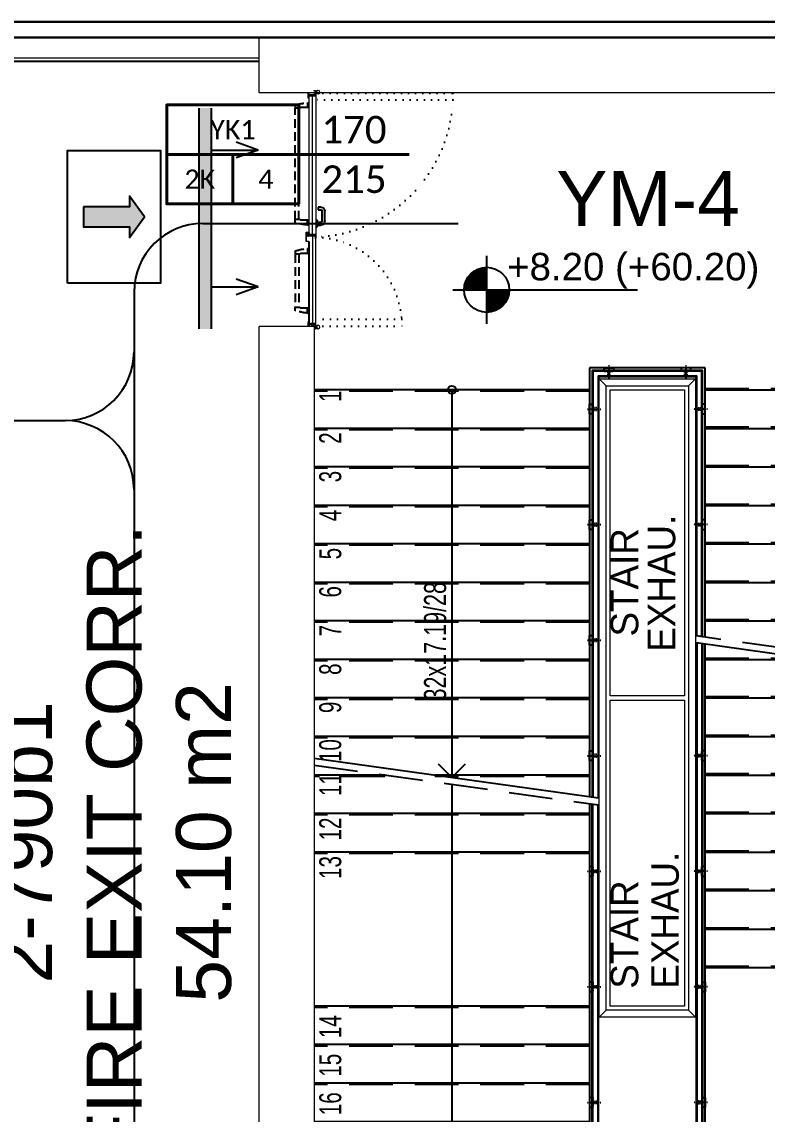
# Model space of a CAD drawing. Header units: metres. Extents: x -9891 to 773, y -8413 to 232.
# Drawn here: x -3641 to -3099, y -1501 to -707 of the extents above; entities that cross this region are included whole.
import ezdxf
from ezdxf.enums import TextEntityAlignment as Align

# ---------------------------------------------------------------- set-up
doc = ezdxf.new("R2010")
doc.units = ezdxf.units.M
doc.header["$LTSCALE"] = 0.01
doc.header["$MEASUREMENT"] = 0
for name, pattern in [('DASHDOT', [1, 0.5, -0.25, 0, -0.25]), ('DOT', [6.35, 0, -6.35]), ('HIDDEN', [9.525, 6.35, -3.175])]:
    doc.linetypes.add(name, pattern=pattern)
doc.layers.get('0').update_dxf_attribs({"color": 30, "lineweight": 0})
for name, color, linetype in [('6', 242, 'Continuous'), ('AG-DOOR', 2, 'Continuous'), ('AG-DOOR-OPENING', 9, 'HIDDEN'), ('AG-HATCH', 9, 'Continuous'), ('AG-Hidden', 9, 'HIDDEN'), ('AG-PLASTER', 73, 'Continuous'), ('AG-STAIR', 3, 'Continuous'), ('AG-TEXT', 7, 'Continuous'), ('AR-HANDRAIL', 20, 'Continuous'), ('AR-REV06', 252, 'Continuous'), ('V-2_Column', 160, 'Continuous'), ('V_KOT', 2, 'Continuous')]:
    doc.layers.add(name, color=color, linetype=linetype)
for name, color, linetype, lineweight in [('AG-DOOR-NOTATION-FIRE', 1, 'Continuous', 40), ('AG-Door_Aluminum', 60, 'Continuous', 13), ('AG-Insulation_Heat_Rockwool', 95, 'BATTING', 13), ('AG-Wall', 4, 'Continuous', 20), ('AI-040', 2, 'Continuous', 20), ('AI-040 @ 250', 2, 'Continuous', 20), ('Cephe Duvarı', 3, 'Continuous', 30), ('PERDE DUVAR', 5, 'Continuous', 40), ('shaft', 3, 'Continuous', 20), ('sıva', 160, 'Continuous', 9)]:
    doc.layers.add(name, color=color, linetype=linetype, lineweight=lineweight)
doc.styles.add('$0$IIS IKEA SANS', font='')
doc.styles.add('ALANLAR_B8$0$ALANLAR_B8$0$VIVA_100', font='arial.ttf', dxfattribs={"height": 25})
doc.styles.add('ARIAL', font='arial.ttf', dxfattribs={"width": 0.9})
doc.styles.add('CALIBRI LIGHT', font='calibril.ttf')
doc.styles.get('$0$IIS IKEA SANS').set_extended_font_data('IKEA Sans')
doc.linetypes.add('BATTING', pattern='A,0.00254,-2.54,[134,ltypeshp.shx,S=2.54,R=0,X=-2.54,Y=0],-5.08,[134,ltypeshp.shx,S=2.54,R=180,X=2.54,Y=0],-2.54', length=10.16254)

# ---------------------------------------------------------------- blocks, each defined once
blk = doc.blocks.new('A$C4FB81733')
at = {"layer": 'PERDE DUVAR', "lineweight": -2}
blk.add_line((8700, 5140), (8700, 5540), dxfattribs=at)
for points in [[(8700, 5140), (0, 5140), (0, 5540), (8700, 5540)], [(10400, 5540), (10800, 5540), (10800, -100), (0, -100), (0, 300), (10400, 300), (10400, 5540)]]:
    blk.add_lwpolyline(points, dxfattribs=at)
blk = doc.blocks.new('*U175')
for p, q in [((0, -493), (0, 493)), ((-493, 0), (2191, 0))]:
    blk.add_line(p, q)
at = {"const_width": 328}
for points in [[(0, 164, 0.414214), (-164, 0, 0.414214)], [(0, -164, 0.414214), (164, 0, 0.414214)]]:
    blk.add_lwpolyline(points, format="xyb", dxfattribs=at)
blk.add_circle((0, 0), 328)
at = {"style": 'ALANLAR_B8$0$ALANLAR_B8$0$VIVA_100'}
for tag, p in [('%%P0.00', (1897, 137)), ('-0.07', (1834, -502))]:
    blk.add_attdef(tag, text='', height=400, dxfattribs=at).set_placement(p, align=Align.RIGHT)
blk = doc.blocks.new('*U8')
at = {"style": 'ARIAL'}
for tag, p in [('NO', (1.676, 0.8)), ('MAHAL', (1.676, -1.8)), ('ALAN', (1.676, -4.4))]:
    blk.add_attdef(tag, text='', height=1.6, dxfattribs=at).set_placement(p, align=Align.MIDDLE_CENTER)
blk = doc.blocks.new('*U188')
blk.add_lwpolyline([(1000, -450), (2200, -450), (2200, 450), (1000, 450)], close=True)
for points in [[(2200, 0), (0, 0)], [(1600, -450), (1600, 0)]]:
    blk.add_lwpolyline(points)
at = {"style": 'CALIBRI LIGHT'}
for tag, height, p in [('GENİŞLİK', 250, (500, 225)), ('KAPIKODU', 175, (1600, 225)), ('YÜKSEKLİK', 250, (500, -225)), ('KATTAKI.SAYISI', 175, (1300, -225)), ('BULUNDUGU.KAT', 175, (1900, -225))]:
    blk.add_attdef(tag, text='', height=height, dxfattribs=at).set_placement(p, align=Align.MIDDLE_CENTER)
blk = doc.blocks.new('exhaust')
at = {"color": 8, "ltscale": 0.3}
blk.add_lwpolyline([(0, 700), (4640, 700), (4640, 0), (0, 0)], close=True, dxfattribs=at)
for points in [[(50, 650), (0, 700)], [(4590, 650), (4640, 700)], [(50, 50), (0, 0)], [(4640, 0), (4590, 50)]]:
    blk.add_lwpolyline(points, dxfattribs=at)
at = {"color": 122, "ltscale": 0.3}
blk.add_lwpolyline([(50, 650), (4590, 650), (4590, 50), (50, 50)], close=True, dxfattribs=at)
for points in [[(2305, 80), (80, 80), (80, 620), (2305, 620), (2305, 80)], [(2335, 620), (4560, 620), (4560, 80), (2335, 80), (2335, 620)]]:
    blk.add_lwpolyline(points, dxfattribs=at)
blk = doc.blocks.new('KAPIYON')
at = {"layer": '6'}
blk.add_hatch(color=2, dxfattribs=at).paths.add_polyline_path([(1584376.13, 117133.58), (1584364.18, 117133.58), (1584364.18, 117115.13), (1584364.18, 117105.65), (1584357.61, 117105.65), (1584370.16, 117096.63), (1584382.7, 117105.65), (1584376.13, 117105.65), (1584376.13, 117115.13)])
at = {"layer": '6', "color": 4}
blk.add_lwpolyline([(1584330, 117143.19), (1584410.32, 117143.19), (1584410.32, 117087.02), (1584330, 117087.02), (1584330, 117143.19)], dxfattribs=at)
at = {"layer": '6', "color": 2}
blk.add_lwpolyline([(1584376.13, 117133.58), (1584364.18, 117133.58), (1584364.18, 117115.13), (1584364.18, 117105.65), (1584357.61, 117105.65), (1584370.16, 117096.63), (1584382.7, 117105.65), (1584376.13, 117105.65), (1584376.13, 117115.13)], close=True, dxfattribs=at)
blk = doc.blocks.new('A$C07630900')
at = {"layer": '6', "xscale": 0.5, "yscale": 0.5, "zscale": 0.5, "rotation": 270}
blk.add_blockref('KAPIYON', (-58543.51, 792191.76), dxfattribs=at)
blk = doc.blocks.new('A$C2DA34C5B')
at = {"layer": 'AR-REV06', "xscale": 24, "yscale": 24, "zscale": 24}
blk.add_blockref('A$C07630900', (315.3, -160.4), dxfattribs=at)
blk = doc.blocks.new('I')
at = {"layer": '6', "linetype": 'Continuous'}
blk.add_hatch(color=4, dxfattribs=at).paths.add_polyline_path([(208591, 128493), (208591, 128667), (205379, 128667), (205379, 128493)])
at = {"layer": '6', "color": 4}
for p, q in [((208591, 128667), (205379, 128667)), ((205379, 128493), (208591, 128493))]:
    blk.add_line(p, q, dxfattribs=at)
at = {"layer": '6'}
for p, q in [((205991, 128493), (205991, 127812)), ((207979, 128493), (207979, 127812)), ((205991, 127812), (205877, 128131)), ((205991, 127812), (206104, 128131)), ((207979, 127812), (207866, 128131)), ((207979, 127812), (208093, 128131))]:
    blk.add_line(p, q, dxfattribs=at)
blk = doc.blocks.new('A$C797D3CE4')
at = {"layer": '6', "xscale": -0.4999999999999912, "yscale": 0.4999999999999912, "zscale": 0.4999999999999912, "rotation": 180}
blk.add_blockref('I', (-103492.2, 64333.6), dxfattribs=at)
at = {"layer": '6', "ltscale": 250, "rotation": 270}
blk.add_blockref('A$C2DA34C5B', (-11.9, 33.2), dxfattribs=at)
blk = doc.blocks.new('A$C6B6314DF')
at = {"layer": '6'}
for p, q in [((-37.11, -9.35, -0.02), (-35.2549, -9.35, -0.02)), ((-37.61, -9.85), (-37.61, -21.4214)), ((-46.5466, -10.7837, -0.02), (-38.11, -10.7837, -0.02))]:
    blk.add_line(p, q, dxfattribs=at)
for centre, start, end in [((-37.11, -9.85), 90, 180), ((-38.11, -10.2837, -0.02), 270, 0), ((-38.11, -11.2837, -0.02), 0, 90)]:
    blk.add_arc(centre, 0.5, start, end, dxfattribs=at)
at = {"layer": '6', "xscale": 0.0009999999999854, "yscale": 0.0009999999999854, "zscale": 0.0009999999999854, "rotation": 270}
blk.add_blockref('A$C797D3CE4', (-37.1362, -9.3144), dxfattribs=at)
blk = doc.blocks.new('KKK1')
at = {"layer": 'AR-HANDRAIL', "linetype": 'DASHDOT', "ltscale": 5}
blk.add_lwpolyline([(-140, 18), (-140, -82)], dxfattribs=at)
at = {"layer": 'AR-HANDRAIL', "color": 152, "ltscale": 2.5}
blk.add_lwpolyline([(-175, -20), (-175, 0), (-105, 0), (-105, -20)], dxfattribs=at)
at = {"layer": 'AR-HANDRAIL', "color": 9, "linetype": 'HIDDEN', "ltscale": 10}
blk.add_lwpolyline([(-175, -20), (-175, -25), (-105, -25), (-105, -20)], dxfattribs=at)
blk.add_lwpolyline([(-148, -25), (-148, -60), (-132, -60), (-132, -25)], close=True, dxfattribs=at)
blk = doc.blocks.new('A$C5B0D7380')
at = {"layer": 'AG-Hidden', "ltscale": 500}
for p, q in [((365.26, 425.24), (165.26, 425.24)), ((449.26, 427.24), (649.26, 427.24)), ((365.26, 397.24), (165.26, 397.24)), ((449.26, 399.24), (649.26, 399.24)), ((365.26, 369.24), (165.26, 369.24)), ((449.26, 371.24), (649.26, 371.24)), ((449.26, 343.24), (649.26, 343.24)), ((365.26, 341.24), (165.26, 341.24)), ((365.26, 313.24), (165.26, 313.24)), ((449.26, 315.24), (649.26, 315.24)), ((449.26, 287.24), (649.26, 287.24)), ((365.26, 285.24), (165.26, 285.24)), ((365.26, 257.24), (165.26, 257.24)), ((449.26, 259.24), (649.26, 259.24)), ((649.26, 218.4), (442.76, 247.31)), ((449.26, 231.24), (528.6, 231.24)), ((564.66, 231.24), (649.26, 231.24)), ((365.26, 229.24), (165.26, 229.24)), ((365.26, 201.24), (165.26, 201.24)), ((449.26, 203.24), (649.26, 203.24)), ((449.26, 175.24), (649.26, 175.24)), ((365.26, 173.24), (165.26, 173.24)), ((165.26, 153.45), (371.76, 124.54)), ((216.73, 145.24), (165.26, 145.24)), ((365.26, 145.24), (252.8, 145.24)), ((449.26, 147.24), (649.26, 147.24)), ((449.26, 119.24), (649.26, 119.24)), ((365.26, 117.24), (165.26, 117.24)), ((365.26, 89.24), (165.26, 89.24)), ((449.26, 91.24), (649.26, 91.24)), ((449.26, 63.24), (649.26, 63.24)), ((449.26, 35.24), (649.26, 35.24)), ((449.26, 7.24), (649.26, 7.24)), ((365.26, -22.76), (165.26, -22.76)), ((365.26, -50.76), (165.26, -50.76)), ((365.26, -78.76), (165.26, -78.76)), ((365.26, -106.76), (165.26, -106.76)), ((365.26, -134.76), (165.26, -134.76)), ((365.26, -162.76), (165.26, -162.76)), ((365.26, -190.76), (165.26, -190.76)), ((365.26, -218.76), (165.26, -218.76)), ((365.26, -246.76), (165.26, -246.76)), ((365.26, -274.76), (165.26, -274.76)), ((365.26, -302.76), (165.26, -302.76)), ((365.26, -330.76), (165.26, -330.76)), ((365.26, -358.76), (165.26, -358.76))]:
    blk.add_line(p, q, dxfattribs=at)
at = {"layer": 'AG-STAIR'}
for p, q in [((365.26, 442.24), (365.26, 130.49)), ((449.26, 442.24), (365.26, 442.24)), ((449.26, 246.4), (449.26, 442.24)), ((365.26, 426.24), (165.26, 426.24)), ((449.26, 426.24), (649.26, 426.24)), ((365.26, 398.24), (165.26, 398.24)), ((449.26, 398.24), (649.26, 398.24)), ((365.26, 370.24), (165.26, 370.24)), ((449.26, 370.24), (649.26, 370.24)), ((365.26, 342.24), (165.26, 342.24)), ((449.26, 342.24), (649.26, 342.24)), ((365.26, 314.24), (165.26, 314.24)), ((449.26, 314.24), (649.26, 314.24)), ((365.26, 286.24), (165.26, 286.24)), ((449.26, 286.24), (649.26, 286.24)), ((365.26, 258.24), (165.26, 258.24)), ((449.26, 258.24), (649.26, 258.24)), ((649.26, 213.35), (442.76, 242.26)), ((365.26, 230.24), (165.26, 230.24)), ((449.26, 230.24), (528.6, 230.24)), ((564.66, 230.24), (649.26, 230.24)), ((365.26, 202.24), (165.26, 202.24)), ((449.26, 202.24), (649.26, 202.24)), ((365.26, 174.24), (165.26, 174.24)), ((449.26, 174.24), (649.26, 174.24)), ((165.26, 158.49), (371.76, 129.58)), ((216.73, 146.24), (165.26, 146.24)), ((365.26, 146.24), (252.8, 146.24)), ((449.26, 146.24), (649.26, 146.24)), ((365.26, 118.24), (165.26, 118.24)), ((449.26, 118.24), (649.26, 118.24)), ((365.26, 90.24), (165.26, 90.24)), ((449.26, 90.24), (649.26, 90.24)), ((449.26, 62.24), (649.26, 62.24)), ((449.26, 34.24), (649.26, 34.24)), ((449.26, 6.24), (649.26, 6.24)), ((365.26, -21.76), (165.26, -21.76)), ((365.26, -49.76), (165.26, -49.76)), ((365.26, -77.76), (165.26, -77.76)), ((365.26, -105.76), (165.26, -105.76)), ((365.26, -133.76), (165.26, -133.76)), ((365.26, -161.76), (165.26, -161.76)), ((365.26, -189.76), (165.26, -189.76)), ((365.26, -217.76), (165.26, -217.76)), ((365.26, -245.76), (165.26, -245.76)), ((365.26, -273.76), (165.26, -273.76)), ((365.26, -301.76), (165.26, -301.76)), ((365.26, -329.76), (165.26, -329.76)), ((365.26, -357.76), (165.26, -357.76))]:
    blk.add_line(p, q, dxfattribs=at)
at = {"layer": 'AG-STAIR', "color": 9}
for p, q in [((265.26, 426.24), (265.26, 144.49)), ((549.26, 426.24), (549.26, 232.4)), ((549.26, 227.35), (549.26, 6.24)), ((265.26, 139.45), (265.26, -357.76))]:
    blk.add_line(p, q, dxfattribs=at)
for points in [[(559.16, 416.34), (549.26, 426.24), (539.36, 416.34)], [(559.16, 217.45), (549.26, 227.35), (539.36, 217.45)], [(255.36, 154.39), (265.26, 144.49), (275.16, 154.39)], [(255.36, -347.86), (265.26, -357.76), (275.16, -347.86)]]:
    blk.add_lwpolyline(points, dxfattribs=at)
at = {"layer": 'AG-STAIR'}
blk.add_lwpolyline([(365.26, 125.45), (365.26, -373.76), (449.26, -373.76), (449.26, 241.35)], dxfattribs=at)
at = {"layer": 'AG-STAIR', "color": 9}
for centre in [(265.26, 426.24), (549.26, 6.24)]:
    blk.add_circle(centre, 3, dxfattribs=at)
at = {"layer": 'AR-HANDRAIL', "color": 9, "ltscale": 2.5}
for points in [[(447.26, 246.68), (447.26, 440.24), (367.26, 440.24), (367.26, 130.21)], [(442.76, 247.31), (442.76, 435.74), (371.76, 435.74), (371.76, 129.58)], [(447.26, 241.63), (447.26, -371.76), (367.26, -371.76), (367.26, 125.17)], [(442.76, 242.26), (442.76, -367.26), (371.76, -367.26), (371.76, 124.54)]]:
    blk.add_lwpolyline(points, dxfattribs=at)
at = {"layer": 'AR-HANDRAIL', "ltscale": 2.5}
for points in [[(446.91, 246.72), (446.91, 439.89), (367.61, 439.89), (367.61, 130.17)], [(443.11, 247.26), (443.11, 436.09), (371.41, 436.09), (371.41, 129.63)], [(446.91, 241.68), (446.91, -371.41), (367.61, -371.41), (367.61, 125.12)], [(443.11, 242.21), (443.11, -367.61), (371.41, -367.61), (371.41, 124.58)]]:
    blk.add_lwpolyline(points, dxfattribs=at)
at = {"layer": 'AR-HANDRAIL', "yscale": 0.1, "zscale": 0.1}
for p, xscale in [((393.26, 442.24), 0.1), ((421.26, 442.24), -0.1)]:
    blk.add_blockref('KKK1', p, dxfattribs=dict(at, xscale=xscale))
for p, xscale, rotation in [((365.26, 426.24), 0.1, 90), ((449.26, 426.24), -0.1, 270), ((365.26, 342.24), 0.1, 90), ((449.26, 342.24), -0.1, 270), ((365.26, 258.24), 0.1, 90), ((365.26, 174.24), 0.1, 90), ((449.26, 174.24), -0.1, 270), ((365.26, 62.24), -0.1, 90), ((449.26, 90.24), -0.1, 270), ((365.26, -21.76), -0.1, 90), ((449.26, -21.76), 0.1, 270), ((365.26, -105.76), -0.1, 90), ((449.26, -105.76), 0.1, 270), ((365.26, -189.76), -0.1, 90), ((449.26, -189.76), 0.1, 270), ((365.26, -273.76), -0.1, 90), ((449.26, -273.76), 0.1, 270), ((365.26, -357.76), -0.1, 90), ((449.26, -357.76), 0.1, 270), ((393.26, -373.76), -0.1, 180), ((449.26, -373.76), -0.1, 180)]:
    blk.add_blockref('KKK1', p, dxfattribs=dict(at, xscale=xscale, rotation=rotation))
at = {"layer": 'AG-TEXT', "ltscale": 0.3, "style": '$0$IIS IKEA SANS', "width": 0.7}
for s, p in [('26', (645.66, 431.24)), ('1', (184.82, 417.39)), ('25', (645.66, 403.24)), ('2', (184.82, 386.99)), ('24', (645.66, 375.24)), ('3', (184.82, 358.99)), ('23', (645.66, 347.24)), ('4', (184.82, 330.72)), ('22', (645.66, 319.24)), ('5', (184.82, 302.99)), ('21', (645.66, 291.24)), ('6', (184.82, 275.25)), ('20', (645.66, 263.24)), ('7', (184.82, 246.99)), ('19', (645.66, 235.24)), ('8', (184.82, 218.99)), ('9', (184.82, 191.25)), ('7', (645.66, 179.24)), ('10', (184.82, 155.66)), ('6', (645.66, 151.24)), ('11', (184.82, 131.01)), ('5', (645.66, 123.24)), ('12', (184.82, 98.66)), ('4', (645.66, 95.24)), ('13', (184.82, 70.66)), ('3', (645.66, 67.24)), ('2', (645.66, 39.24)), ('1', (645.66, 11.39)), ('14', (184.82, -45.04)), ('15', (184.82, -73.04)), ('16', (184.82, -101.04)), ('17', (184.82, -129.04)), ('18', (184.82, -157.04)), ('19', (184.82, -185.04)), ('20', (184.82, -213.04)), ('21', (184.82, -241.04)), ('22', (184.82, -269.04)), ('23', (184.82, -297.04)), ('24', (184.82, -325.04)), ('25', (184.82, -353.04)), ('26', (184.82, -381.04))]:
    blk.add_text(s, height=16, rotation=90, dxfattribs=at).set_placement(p)
at = {"layer": 'AG-TEXT', "style": 'ARIAL', "width": 0.7}
for s, p in [('26x17.31/28', (545, 301.81)), ('32x17.19/28', (261, 200.42)), ('32x17.19/28', (545, 96.45)), ('26x17.31/28', (261, -198.63))]:
    blk.add_text(s, height=16, rotation=90, dxfattribs=at).set_placement(p)
blk = doc.blocks.new('conta')
at = {"layer": 'sıva', "ltscale": 10}
for p, q in [((-2649.88, 5344.46), (-2649.78, 5344.3)), ((-2649.87, 5345.53), (-2649.81, 5345.61)), ((-2649.78, 5344.3), (-2649.74, 5344.3)), ((-2649.72, 5345.4), (-2649.28, 5345.4)), ((-2649.25, 5345.41), (-2649.09, 5345.51)), ((-2648.97, 5344.05), (-2648.78, 5343.8)), ((-2648.87, 5344.09), (-2648.7, 5343.86)), ((-2648.83, 5344.87), (-2648.56, 5345.24)), ((-2648.77, 5345.12), (-2648.63, 5345.3)), ((-2648.56, 5345.31), (-2648.56, 5345.31)), ((-2648.71, 5343.79), (-2648.71, 5343.79))]:
    blk.add_line(p, q, dxfattribs=at)
for centre, radius, start, end in [((-2653.03, 5345), 3.19, 350.46739, 8.93723), ((-2649.87, 5344.47), 0.02, 170.46739, 213.74513), ((-2649.83, 5345.5), 0.05, 140.63452, 188.93723), ((-2649.74, 5345.58), 0.0696, 22.24275, 159.25804), ((-2650.94, 5345.01), 1.24, 340.33821, 16.77718), ((-2649.74, 5344.58), 0.03, 160.33821, 273.26661), ((-2649.72, 5345.37), 0.03, 90, 196.77718), ((-2649.56, 5341.55), 3.01, 80.43616, 93.26661), ((-2649.28, 5345.45), 0.05, 270, 303.00619), ((-2649.22, 5344.14), 0.231, 353.95711, 81.90038), ((-2649.08, 5345.49), 0.03, 4.79721, 123.00619), ((-2649.06, 5344.54), 0.03, 260.43616, 338.70659), ((-2650.22, 5344.99), 1.27, 338.70659, 23.04177), ((-2648.89, 5344.11), 0.1, 173.95711, 217.26527), ((-2649.01, 5345.57), 0.05, 18.79511, 42.1429), ((-2651.17, 5344.83), 2.33, 7.58966, 18.79511), ((-2658.2, 5345.19), 9.36, 353.68569, 357.8537), ((-2648.79, 5344.15), 0.1, 173.68569, 217.26527), ((-2648.81, 5345.15), 0.05, 187.58966, 322.73473), ((-2648.79, 5344.84), 0.05, 142.73473, 180.2669), ((-2648.74, 5343.83), 0.05, 307.26527, 37.26527), ((-2648.59, 5345.27), 0.05, 52.73473, 142.73473), ((-2648.59, 5345.27), 0.05, 322.73473, 52.73473), ((-2648.74, 5343.83), 0.05, 217.26527, 307.26527)]:
    blk.add_arc(centre, radius, start, end, dxfattribs=at)
for points, knots in [([(-2649.74, 5344.31), (-2649.74, 5344.34), (-2649.7, 5344.52), (-2649.59, 5344.33), (-2649.34, 5344.36), (-2649.23, 5344.37), (-2649.18, 5344.37)], [0, 0, 0, 0, 0.1008757, 0.3841126, 0.5436166, 0.6906785, 0.6906785, 0.6906785, 0.6906785]), ([(-2648.98, 5345.6), (-2649, 5345.63), (-2649.09, 5345.71), (-2649.23, 5345.44), (-2649.32, 5345.74), (-2649.39, 5345.46), (-2649.51, 5345.75), (-2649.59, 5345.5), (-2649.65, 5345.57), (-2649.68, 5345.61)], [0.0086373, 0.0086373, 0.0086373, 0.0086373, 0.1097304, 0.3133405, 0.4430081, 0.5658764, 0.7165186, 0.8527974, 0.9648495, 0.9648495, 0.9648495, 0.9648495])]:
    blk.add_open_spline(points, degree=3, knots=knots, dxfattribs=at)
blk = doc.blocks.new('YANGIN KAC KAPI MERD')
at = {"layer": 'AG-HATCH', "lineweight": 5, "ltscale": 2}
h = blk.add_hatch(color=256, dxfattribs=at)
h.dxf.hatch_style = 1
h.paths.add_polyline_path([(-168.35, 0.25), (-168.55, 0.25), (-168.55, -1.15), (-168.35, -1.15)])
h = blk.add_hatch(color=256, dxfattribs=at)
h.dxf.hatch_style = 1
h.paths.add_polyline_path([(-1.65, 0.25), (-1.45, 0.25), (-1.45, -1.15), (-1.65, -1.15)])
at = {"layer": 'AG-DOOR', "color": 9, "linetype": 'HIDDEN', "ltscale": 100}
for p, q in [((-160.79, 11.88), (-158.72, 11.88)), ((-159.22, 2.63), (-159.22, 8.13)), ((-158.72, 8.38), (-158.97, 8.38)), ((-77.8, 11.88), (-158.72, 11.88)), ((-158.72, 8.38), (-158.72, 11.88)), ((-77.8, 9.13), (-158.72, 9.13)), ((-77.8, 8.38), (-77.8, 11.88)), ((-75.73, 11.88), (-77.8, 11.88)), ((-77.8, 8.38), (-77.55, 8.38)), ((-77.3, 2.63), (-77.3, 8.13)), ((-54.77, 11.88), (-52.7, 11.88)), ((-53.2, 2.63), (-53.2, 8.13)), ((-52.7, 8.38), (-52.95, 8.38)), ((-52.7, 11.88), (-13.78, 11.88)), ((-52.7, 8.38), (-52.7, 11.88)), ((-52.7, 9.13), (-13.78, 9.13)), ((-13.78, 8.38), (-13.78, 11.88)), ((-11.71, 11.88), (-13.78, 11.88)), ((-13.78, 8.38), (-13.53, 8.38)), ((-13.28, 2.63), (-13.28, 8.13)), ((-162.72, 2.63), (-162.72, 1.88)), ((-162.72, 2.63), (-162.72, 1.88)), ((-162.72, 2.63), (-162.72, 1.88)), ((-162.47, 2.88), (-159.47, 2.88)), ((-159.22, 1.88), (-159.22, 2.63)), ((-77.3, 2.63), (-77.3, 1.88)), ((-77.3, 2.63), (-77.3, 1.88)), ((-77.3, 2.63), (-77.3, 1.88)), ((-74.05, 2.88), (-77.05, 2.88)), ((-73.8, 1.88), (-73.8, 2.63)), ((-56.7, 1.88), (-56.7, 2.63)), ((-56.45, 2.88), (-53.45, 2.88)), ((-53.2, 2.63), (-53.2, 1.88)), ((-53.2, 2.63), (-53.2, 1.88)), ((-53.2, 2.63), (-53.2, 1.88)), ((-13.28, 1.88), (-13.28, 2.63)), ((-10.03, 2.88), (-13.03, 2.88)), ((-9.78, 2.63), (-9.78, 1.88)), ((-9.78, 2.63), (-9.78, 1.88)), ((-9.78, 2.63), (-9.78, 1.88))]:
    blk.add_line(p, q, dxfattribs=at)
at = {"layer": 'AG-DOOR', "color": 9, "ltscale": 10}
for p, q in [((-67, 0.03), (-66.7, 0.03)), ((-66.7, 0.03), (-66.7, -0.4)), ((-66.7, -1.9), (-67, -1.9)), ((-65.7, -1.05), (-66.7, -0.4)), ((-66.7, -0.4), (-66.7, -1.9)), ((-66.7, -1.45), (-65.7, -1.45)), ((-66.7, -1.65), (-65.7, -1.65))]:
    blk.add_line(p, q, dxfattribs=at)
at = {"layer": 'AG-DOOR', "color": 4, "lineweight": -2, "ltscale": 10}
for p, q in [((-86.8, -4.72), (-84.8, -4.72)), ((-86.8, -6.72), (-86.8, -4.72)), ((-84.8, -4.72), (-84.8, -6.72)), ((-76.8, -7.72), (-83.8, -7.72)), ((-77.3, -3.87), (-77.3, -3.12)), ((-72.55, -4.12), (-77.05, -4.12)), ((-75.8, -4.12), (-75.8, -6.72)), ((-73.8, -4.12), (-73.8, -6.72)), ((-72.3, -3.12), (-72.3, -3.87)), ((-76.8, -9.72), (-83.8, -9.72))]:
    blk.add_line(p, q, dxfattribs=at)
at = {"layer": 'AG-DOOR', "color": 9, "linetype": 'HIDDEN', "ltscale": 100}
for centre, radius, start, end in [((-125.16, 0.32), 37.63, 162.38016, 176.47229), ((-160.79, 11.63), 0.25, 90, 162.38016), ((-158.97, 8.13), 0.25, 90, 180), ((-77.55, 8.13), 0.25, 0, 90), ((-75.73, 11.63), 0.25, 17.61984, 90), ((-111.36, 0.32), 37.63, 3.52771, 17.61984), ((-19.14, 0.32), 37.63, 162.38016, 176.47229), ((-54.77, 11.63), 0.25, 90, 162.38016), ((-52.95, 8.13), 0.25, 90, 180), ((-13.53, 8.13), 0.25, 0, 90), ((-11.71, 11.63), 0.25, 17.61984, 90), ((-47.34, 0.32), 37.63, 3.52771, 17.61984), ((-162.47, 2.63), 0.25, 90, 180), ((-159.47, 2.63), 0.25, 0, 90), ((-77.05, 2.63), 0.25, 90, 180), ((-77.05, 2.63), 0.25, 90, 180), ((-77.05, 2.63), 0.25, 90, 180), ((-74.05, 2.63), 0.25, 0, 90), ((-56.45, 2.63), 0.25, 90, 180), ((-53.45, 2.63), 0.25, 0, 90), ((-53.45, 2.63), 0.25, 0, 90), ((-53.45, 2.63), 0.25, 0, 90), ((-13.03, 2.63), 0.25, 90, 180), ((-10.03, 2.63), 0.25, 0, 90)]:
    blk.add_arc(centre, radius, start, end, dxfattribs=at)
at = {"layer": 'AG-DOOR', "color": 4, "lineweight": -2, "ltscale": 10}
for centre, radius, start, end in [((-83.8, -6.72), 3, 180, 270), ((-83.8, -6.72), 1, 180, 270), ((-77.05, -3.87), 0.25, 180, 270), ((-76.8, -6.72), 1, 270, 0), ((-76.8, -6.72), 3, 270, 0), ((-72.55, -3.87), 0.25, 270, 0)]:
    blk.add_arc(centre, radius, start, end, dxfattribs=at)
at = {"layer": 'AG-DOOR-OPENING', "color": 9, "linetype": 'DOT', "ltscale": 80}
for points in [[(-169.7, -3.12), (-169.7, -102.72, 0.414214), (-169.6, -102.82), (-164.8, -102.82, 0.414214), (-164.7, -102.72), (-164.7, -3.12)], [(-0.3, -3.12), (-0.3, -65.52, -0.414214), (-0.4, -65.62), (-5.2, -65.62, -0.414214), (-5.3, -65.52), (-5.3, -3.12)]]:
    blk.add_lwpolyline(points, format="xyb", dxfattribs=at)
for centre, radius, start, end in [((-169.05, 1.43), 104.15, 269.64498, 357.55263), ((-1.25, -1.77), 63.76, 181.13205, 270.85509)]:
    blk.add_arc(centre, radius, start, end, dxfattribs=at)
at = {"layer": 'AG-Door_Aluminum', "color": 4, "ltscale": 0.3}
for p, q in [((-168.53, 1.84), (-169.67, 1.84)), ((-168.73, 0.28), (-168.73, -1.15)), ((-168.48, 0.53), (-168.48, 1.79)), ((-1.52, 0.53), (-1.52, 1.79)), ((-1.47, 1.84), (-0.33, 1.84)), ((-1.27, 0.28), (-1.27, -1.15)), ((-168.73, -1.15), (-168.73, -1.18)), ((-168.48, -2.44), (-168.48, -1.43)), ((-1.52, -2.44), (-1.52, -1.43)), ((-1.27, -1.15), (-1.27, -1.18))]:
    blk.add_line(p, q, dxfattribs=at)
at = {"layer": 'AG-Door_Aluminum', "ltscale": 0.3}
for p, q in [((-167.7, 1.78), (-167.7, -1.15)), ((-167.6, 1.88), (-67.1, 1.88)), ((-67.1, 1.78), (-167.6, 1.78)), ((-167.6, 1.78), (-167.6, -1.15)), ((-68.68, 3.76), (-68.68, 2.21)), ((-61.83, 3.86), (-68.58, 3.86)), ((-68.58, 3.71), (-68.58, 2.26)), ((-68.58, 2.11), (-67.35, 2.11)), ((-61.88, 3.76), (-68.53, 3.76)), ((-68.53, 2.21), (-67.41, 2.21)), ((-67.36, 2.27), (-67.48, 2.89)), ((-67.38, 3.01), (-65.86, 3.01)), ((-67.1, 1.78), (-67.1, -1.15)), ((-67, 1.78), (-67, -1.15)), ((-65.76, 2.91), (-65.76, 2.16)), ((-61.83, 1.88), (-61.83, 3.71)), ((-61.73, 1.93), (-61.73, 3.76)), ((-61.73, 1.78), (-2.4, 1.78)), ((-2.4, 1.88), (-61.68, 1.88)), ((-2.4, 1.78), (-2.4, -1.15)), ((-2.3, 1.78), (-2.3, -1.15)), ((-169.7, -2.92), (-169.7, -3.02)), ((-169.6, -2.82), (-167.9, -2.82)), ((-169.6, -2.92), (-167.7, -2.92)), ((-169.6, -3.02), (-169.6, -2.92)), ((-169.6, -3.02), (-65.1, -3.02)), ((-169.6, -3.12), (-65.09, -3.12)), ((-169.5, -2.92), (-169.5, -3.02)), ((-167.9, -2.92), (-167.9, -2.82)), ((-167.7, -1.15), (-167.7, -2.92)), ((-167.6, -1.15), (-167.6, -2.92)), ((-67.1, -1.15), (-67.1, -2.92)), ((-67, -1.15), (-67, -2.92)), ((-65.1, -2.92), (-67, -2.92)), ((-65.1, -2.82), (-66.8, -2.82)), ((-66.8, -2.92), (-66.8, -2.82)), ((-65.86, -2.6), (-65.86, -1.95)), ((-65.76, -2.7), (-63.82, -2.7)), ((-65.71, -2.6), (-63.77, -2.6)), ((-65.2, -2.92), (-65.2, -3.02)), ((-65.1, -3.02), (-65.1, -2.92)), ((-65, -2.92), (-65, -3.02)), ((-63.82, -2.7), (-63.45, -3.12)), ((-63.77, -2.6), (-63.41, -3.02)), ((-0.4, -3.12), (-63.45, -3.12)), ((-0.4, -3.02), (-63.41, -3.02)), ((-2.4, -1.15), (-2.4, -2.92)), ((-2.3, -1.15), (-2.3, -2.92)), ((-0.4, -2.92), (-2.3, -2.92)), ((-0.4, -2.82), (-2.1, -2.82)), ((-2.1, -2.92), (-2.1, -2.82)), ((-0.5, -2.92), (-0.5, -3.02)), ((-0.4, -3.02), (-0.4, -2.92)), ((-0.3, -2.92), (-0.3, -3.02))]:
    blk.add_line(p, q, dxfattribs=at)
at = {"layer": 'AG-Door_Aluminum', "color": 9, "ltscale": 10}
for p, q in [((-171.55, -4.51), (-171.9, -4.4)), ((-171.13, -3.43), (-171.05, -3.08)), ((-171.05, -3.08), (-170.76, -3.14)), ((-170.76, -3.14), (-170.86, -3.62)), ((-170.76, -3), (-170.76, -3.67)), ((-170.46, -3), (-170.46, -3.61)), ((-169.47, -3.95), (-169.95, -3.49)), ((-168.2, -2.8), (-169.68, -2.8)), ((-168.2, -2.5), (-168.31, -2.5)), ((-168, -0.26), (-168, -1.15)), ((-167.7, -0.26), (-168, -0.26)), ((-168, -1.15), (-168, -2.3)), ((-2.3, -0.26), (-2, -0.26)), ((-2, -0.26), (-2, -1.15)), ((-2, -1.15), (-2, -2.3)), ((-1.8, -2.5), (-1.69, -2.5)), ((-1.8, -2.8), (-0.32, -2.8)), ((-0.53, -3.95), (-0.05, -3.49)), ((0.46, -3), (0.46, -3.61)), ((0.76, -3), (0.76, -3.67)), ((1.05, -3.08), (0.76, -3.14)), ((0.76, -3.14), (0.86, -3.62)), ((1.13, -3.43), (1.05, -3.08)), ((1.55, -4.51), (1.9, -4.4))]:
    blk.add_line(p, q, dxfattribs=at)
at = {"layer": 'AG-Door_Aluminum', "color": 4, "ltscale": 0.3}
for points in [[(-168.3, -2.44), (-168.3, -1.4, 0.414214), (-168.5, -1.2, -0.414214), (-168.55, -1.15), (-168.55, 0.25, -0.414214), (-168.5, 0.3, 0.414214), (-168.3, 0.5), (-168.3, 1.79, 0.414214), (-168.53, 2.02), (-169.67, 2.02, -1), (-169.67, 2.32), (-166.18, 2.32)], [(-167.1, 2.32), (-167.1, 2.14), (-166.18, 2.14, 1), (-166.18, 2.5), (-169.67, 2.5)], [(-2.9, 2.32), (-2.9, 2.14), (-3.82, 2.14, -1), (-3.82, 2.5), (-0.33, 2.5)], [(-1.7, -2.44), (-1.7, -1.4, -0.414214), (-1.5, -1.2, 0.414214), (-1.45, -1.15), (-1.45, 0.25, 0.414214), (-1.5, 0.3, -0.414214), (-1.7, 0.5), (-1.7, 1.79, -0.414214), (-1.47, 2.02), (-0.33, 2.02, 1), (-0.33, 2.32), (-3.82, 2.32)], [(-171.42, -2.74), (-171.42, -2), (-171.6, -2), (-171.6, -2.74, 0.414214), (-171.34, -3), (-170.24, -3, 0.414214), (-170, -2.76, -0.414214), (-169.94, -2.7), (-168.56, -2.7)], [(-168.56, -2.52), (-169.94, -2.52, 0.414214), (-170.18, -2.76, -0.414214), (-170.24, -2.82), (-171.34, -2.82, -0.414214), (-171.42, -2.74)], [(1.42, -2.74), (1.42, -2), (1.6, -2), (1.6, -2.74, -0.414214), (1.34, -3), (0.24, -3, -0.414214), (0, -2.76, 0.414214), (-0.06, -2.7), (-1.44, -2.7)], [(-1.44, -2.52), (-0.06, -2.52, -0.414214), (0.18, -2.76, 0.414214), (0.24, -2.82), (1.34, -2.82, 0.414214), (1.42, -2.74)]]:
    blk.add_lwpolyline(points, format="xyb", dxfattribs=at)
at = {"layer": 'AG-Door_Aluminum', "ltscale": 0.3}
for points in [[(-65.76, -1.85), (-65.73, -1.85, 0.414214), (-65.68, -1.8), (-65.68, 1.96, 0.414214), (-65.73, 2.01), (-65.76, 2.01, -0.414214), (-65.86, 2.11), (-65.86, 2.86, 0.414214), (-65.91, 2.91), (-67.32, 2.91, 0.469603), (-67.37, 2.85), (-67.25, 2.22)], [(-65.76, -2.55), (-65.76, -2, -0.414214), (-65.71, -1.95), (-65.68, -1.95, 0.414214), (-65.58, -1.85), (-65.58, 2.01, 0.414214), (-65.68, 2.11), (-65.71, 2.11)]]:
    blk.add_lwpolyline(points, format="xyb", dxfattribs=at)
at = {"layer": 'AG-Door_Aluminum', "color": 9, "ltscale": 10}
for centre in [(-170.34, -4.86), (0.34, -4.86)]:
    blk.add_circle(centre, 1.26, dxfattribs=at)
at = {"layer": 'AG-Door_Aluminum', "color": 4, "ltscale": 0.3}
for centre, radius, start, end in [((-169.67, 2.17), 0.33, 90, 270), ((-168.53, 0.28), 0.2, 90, 180), ((-168.53, 1.79), 0.05, 0, 90), ((-168.53, 0.53), 0.05, 270, 0), ((-1.47, 1.79), 0.05, 90, 180), ((-1.47, 0.53), 0.05, 180, 270), ((-1.47, 0.28), 0.2, 0, 90), ((-0.33, 2.17), 0.33, 270, 90), ((-168.53, -1.18), 0.2, 180, 270), ((-168.56, -2.44), 0.26, 270, 0), ((-168.56, -2.44), 0.08, 270, 0), ((-168.53, -1.43), 0.05, 0, 90), ((-1.44, -2.44), 0.26, 180, 270), ((-1.47, -1.43), 0.05, 90, 180), ((-1.44, -2.44), 0.08, 180, 270), ((-1.47, -1.18), 0.2, 270, 0)]:
    blk.add_arc(centre, radius, start, end, dxfattribs=at)
at = {"layer": 'AG-Door_Aluminum', "ltscale": 0.3}
for centre, radius, start, end in [((-167.6, 1.78), 0.1, 90, 180), ((-68.58, 3.76), 0.1, 90, 180), ((-68.58, 2.21), 0.1, 180, 270), ((-68.53, 3.71), 0.05, 90, 180), ((-68.53, 2.26), 0.05, 180, 270), ((-67.38, 2.91), 0.1, 90, 191.06804), ((-67.41, 2.26), 0.05, 270, 11.06804), ((-67.35, 2.21), 0.1, 270, 10.61966), ((-67.1, 1.78), 0.1, 0, 90), ((-65.86, 2.91), 0.1, 0, 90), ((-65.71, 2.16), 0.05, 180, 270), ((-61.88, 3.71), 0.05, 0, 90), ((-61.83, 3.76), 0.1, 0, 90), ((-61.73, 1.88), 0.1, 180, 269.99968), ((-61.68, 1.93), 0.05, 180, 270), ((-2.4, 1.78), 0.1, 0, 90), ((-169.6, -2.92), 0.1, 90, 180), ((-169.6, -3.02), 0.1, 180, 270), ((-167.7, -2.92), 0.1, 270, 0), ((-67, -2.92), 0.1, 180, 270), ((-65.76, -1.95), 0.1, 90, 180), ((-65.76, -2.6), 0.1, 180, 270), ((-65.71, -2.55), 0.05, 180, 270), ((-65.1, -2.92), 0.1, 0, 90), ((-65.1, -3.02), 0.1, 270, 0), ((-2.3, -2.92), 0.1, 180, 270), ((-0.4, -2.92), 0.1, 0, 90), ((-0.4, -3.02), 0.1, 270, 0)]:
    blk.add_arc(centre, radius, start, end, dxfattribs=at)
at = {"layer": 'AG-Door_Aluminum', "color": 9, "ltscale": 10}
for centre, radius, start, end in [((-170.34, -4.86), 1.63, 118.79881, 163.65419), ((-171.15, -3.56), 0.297, 323.3173, 347.87081), ((-169.68, -3.2), 0.7, 163.39919, 215.1715), ((-169.68, -3.2), 0.4, 90.2712, 226.49897), ((-168.2, -2.3), 0.5, 270.00228, 0), ((-168.2, -2.3), 0.2, 270, 0), ((-1.8, -2.3), 0.5, 180, 269.99772), ((-1.8, -2.3), 0.2, 180, 270), ((-0.32, -3.2), 0.4, 313.50103, 89.7288), ((-0.32, -3.2), 0.7, 324.8285, 16.60081), ((1.15, -3.56), 0.297, 192.12919, 216.6827), ((0.34, -4.86), 1.63, 16.34581, 61.20119)]:
    blk.add_arc(centre, radius, start, end, dxfattribs=at)
at = {"layer": 'AG-HATCH', "color": 9, "linetype": 'Continuous'}
for p, q in [((-169.15, 2.27), (-169.15, 2.22)), ((-169.14, 2.19), (-169.04, 2.03)), ((-169.1, 2.32), (-167.78, 2.32)), ((-169.03, 2.13), (-168.98, 2.07)), ((-169.01, 2.16), (-168.84, 2.16)), ((-168.76, 2.12), (-168.71, 2.03)), ((-168.69, 2.13), (-168.66, 2.07)), ((-168.67, 2.16), (-168.51, 2.16)), ((-168.3, 1.95), (-168.3, 1.53)), ((-168.2, 1.52), (-168.05, 2.03)), ((-0.9, 2.32), (-2.22, 2.32)), ((-1.8, 1.52), (-1.95, 2.03)), ((-1.7, 1.95), (-1.7, 1.53)), ((-1.33, 2.16), (-1.49, 2.16)), ((-1.31, 2.13), (-1.34, 2.07)), ((-1.24, 2.12), (-1.29, 2.03)), ((-0.99, 2.16), (-1.16, 2.16)), ((-0.97, 2.13), (-1.02, 2.07)), ((-0.86, 2.19), (-0.96, 2.03)), ((-0.85, 2.27), (-0.85, 2.22))]:
    blk.add_line(p, q, dxfattribs=at)
at = {"layer": 'AG-HATCH', "lineweight": 5, "ltscale": 2}
for points in [[(-168.55, 0.25), (-168.35, 0.25), (-168.35, -1.15), (-168.55, -1.15), (-168.55, 0.25)], [(-1.45, 0.25), (-1.65, 0.25), (-1.65, -1.15), (-1.45, -1.15), (-1.45, 0.25)]]:
    blk.add_lwpolyline(points, dxfattribs=at)
at = {"layer": 'AG-HATCH', "color": 9, "linetype": 'Continuous'}
for centre, radius, start, end in [((-169.1, 2.27), 0.0526, 90, 180), ((-169.1, 2.22), 0.0526, 180, 215.00769), ((-169.01, 2.05), 0.0316, 214.98476, 35.04136), ((-169.01, 2.14), 0.0211, 90, 214.98767), ((-168.84, 2.06), 0.105, 35.00769, 89.98937), ((-168.68, 2.05), 0.0316, 202.55989, 28.83097), ((-168.67, 2.14), 0.0211, 90, 208.78982), ((-168.51, 1.95), 0.211, 0, 90), ((-168.25, 1.53), 0.0526, 180, 344.41159), ((-167.91, 1.99), 0.147, 90, 164.41127), ((-167.86, -0.31), 2.45, 65.45402, 91.21937), ((-168.25, -0.92), 3.27, 63.95256, 81.70784), ((-166.83, 1.97), 0.0526, 255.49185, 74.68523), ((-3.17, 1.97), 0.0526, 105.31477, 284.50815), ((-1.75, -0.92), 3.27, 98.29216, 116.04744), ((-2.14, -0.31), 2.45, 88.78063, 114.54598), ((-2.09, 1.99), 0.147, 15.58873, 90), ((-1.75, 1.53), 0.0526, 195.58841, 0), ((-1.49, 1.95), 0.211, 90, 180), ((-1.32, 2.05), 0.0316, 151.16903, 337.44011), ((-1.33, 2.14), 0.0211, 331.21018, 90), ((-1.16, 2.06), 0.105, 90.01063, 144.99231), ((-0.99, 2.05), 0.0316, 144.95864, 325.01524), ((-0.99, 2.14), 0.0211, 325.01233, 90), ((-0.9, 2.27), 0.0526, 0, 90), ((-0.9, 2.22), 0.0526, 324.99231, 0)]:
    blk.add_arc(centre, radius, start, end, dxfattribs=at)
at = {"layer": 'AG-Insulation_Heat_Rockwool', "ltscale": 48}
for p, q in [((-67.1, -0.62), (-167.6, -0.62)), ((-65.58, -0.62), (-2.4, -0.62))]:
    blk.add_line(p, q, dxfattribs=at)
at = {"layer": 'V-2_Column'}
for p, q in [((-170, -2), (-170, -1.5)), ((0, -2), (0, -1.5)), ((0, -2), (0.5, -2))]:
    blk.add_line(p, q, dxfattribs=at)
at = {"layer": 'AG-DOOR', "rotation": 270}
blk.add_blockref('conta', (-5411.84, -2646.99), dxfattribs=at)

msp = doc.modelspace()

# ---------------------------------------------------------------- linework, layer by layer
at = {"layer": 'AG-PLASTER'}
msp.add_line((-3671.44, -735.09), (-3468.44, -735.09), dxfattribs=at)
at = {"layer": 'AG-Wall'}
msp.add_line((-3468.44, -733.09), (-3673.44, -733.09), dxfattribs=at)
msp.add_lwpolyline([(-3468.44, -718.09), (-4198.44, -718.09)], dxfattribs=at)
at = {"layer": 'Cephe Duvarı', "ltscale": 1000, "transparency": 33554687}
for p, q in [((-2518.44, -706.59), (-9749.94, -706.59)), ((-5958.44, -718.09), (-2518.44, -718.09))]:
    msp.add_line(p, q, dxfattribs=at)
at = {"layer": 'shaft', "ltscale": 100}
for points in [[(-3213.44, -974.09), (-3159.44, -974.09), (-3159.44, -1196.59), (-3213.44, -1196.59)], [(-3213.44, -1199.59), (-3159.44, -1199.59), (-3159.44, -1422.09), (-3213.44, -1422.09)]]:
    msp.add_lwpolyline(points, close=True, dxfattribs=at)

# ---------------------------------------------------------------- block references
at = {"xscale": 0.1, "yscale": 0.1, "zscale": 0.1, "rotation": 90}
msp.add_blockref('A$C4FB81733', (-2914.44, -1798.09), dxfattribs=at)
msp.add_blockref('A$C5B0D7380', (-3593.69, -1400.33))
at = {"color": 2, "xscale": 0.1, "yscale": 0.1, "zscale": 0.1, "rotation": 90}
msp.add_blockref('exhaust', (-3151.44, -1430.09), dxfattribs=at)
at = {"layer": '6', "xscale": 100, "yscale": 100, "zscale": 100}
msp.add_blockref('A$C6B6314DF', (201.56, 81.91), dxfattribs=at)
at = {"layer": 'AG-DOOR', "xscale": -1, "rotation": 90}
msp.add_blockref('YANGIN KAC KAPI MERD', (-3430.44, -928.09), dxfattribs=at)
at = {"layer": 'AG-DOOR-NOTATION-FIRE', "ltscale": 0.3}
ref = msp.add_blockref('*U188', (-3359.61, -802.97), dxfattribs=dict(at, xscale=-0.08000000000000002, yscale=0.08000000000000002, zscale=0.08000000000000002))
ref.add_attrib('BULUNDUGU.KAT', '2K', dxfattribs={"layer": '0', "height": 14, "style": 'CALIBRI LIGHT'}).set_placement((-3511.61, -820.97), align=Align.MIDDLE_CENTER)
ref.add_attrib('KATTAKI.SAYISI', '4', dxfattribs={"layer": '0', "height": 14, "style": 'CALIBRI LIGHT'}).set_placement((-3463.61, -820.97), align=Align.MIDDLE_CENTER)
ref.add_attrib('KAPIKODU', 'YK1', dxfattribs={"layer": '0', "height": 14, "style": 'CALIBRI LIGHT'}).set_placement((-3487.61, -784.97), align=Align.MIDDLE_CENTER)
ref.add_attrib('YÜKSEKLİK', '215', dxfattribs={"layer": '0', "height": 20, "style": 'CALIBRI LIGHT'}).set_placement((-3399.61, -820.97), align=Align.MIDDLE_CENTER)
ref.add_attrib('GENİŞLİK', '170', dxfattribs={"layer": '0', "height": 20, "style": 'CALIBRI LIGHT'}).set_placement((-3399.61, -784.97), align=Align.MIDDLE_CENTER)
at = {"layer": 'AI-040 @ 250', "color": 2, "linetype": 'Continuous', "lineweight": -2, "transparency": 33554610, "xscale": 25, "yscale": 25, "zscale": 25, "rotation": 90}
msp.add_blockref('*U8', (-3618.94, -1345.01), dxfattribs=at).add_auto_attribs({'ALAN': '54.10 m2', 'MAHAL': 'FIRE EXIT CORR.', 'NO': '2-790b1'})
at = {"layer": 'V_KOT'}
ref = msp.add_blockref('*U175', (-3303.18, -901.37), dxfattribs=dict(at, xscale=0.05, yscale=0.05, zscale=0.05))
ref.add_attrib('%%P0.00', '   +8.20 (+60.20)', dxfattribs={"layer": '0', "height": 20, "style": 'ALANLAR_B8$0$ALANLAR_B8$0$VIVA_100'}).set_placement((-3208.34, -894.53), align=Align.CENTER)

# ---------------------------------------------------------------- texts
at = {"layer": 'AG-TEXT', "ltscale": 0.3, "style": '$0$IIS IKEA SANS'}
for s, p in [('EXHAU.', (-3166.14, -1164.49)), ('STAIR', (-3193.04, -1153.43)), ('EXHAU.', (-3163.59, -1409.43)), ('STAIR', (-3193.04, -1409.43))]:
    msp.add_text(s, height=20, rotation=90, dxfattribs=at).set_placement(p)
at = {"layer": 'AI-040', "style": 'ARIAL'}
msp.add_text('YM-4', height=40, dxfattribs=at).set_placement((-3185.92, -835.02), align=Align.MIDDLE_CENTER)

doc.saveas('drawing.dxf')
